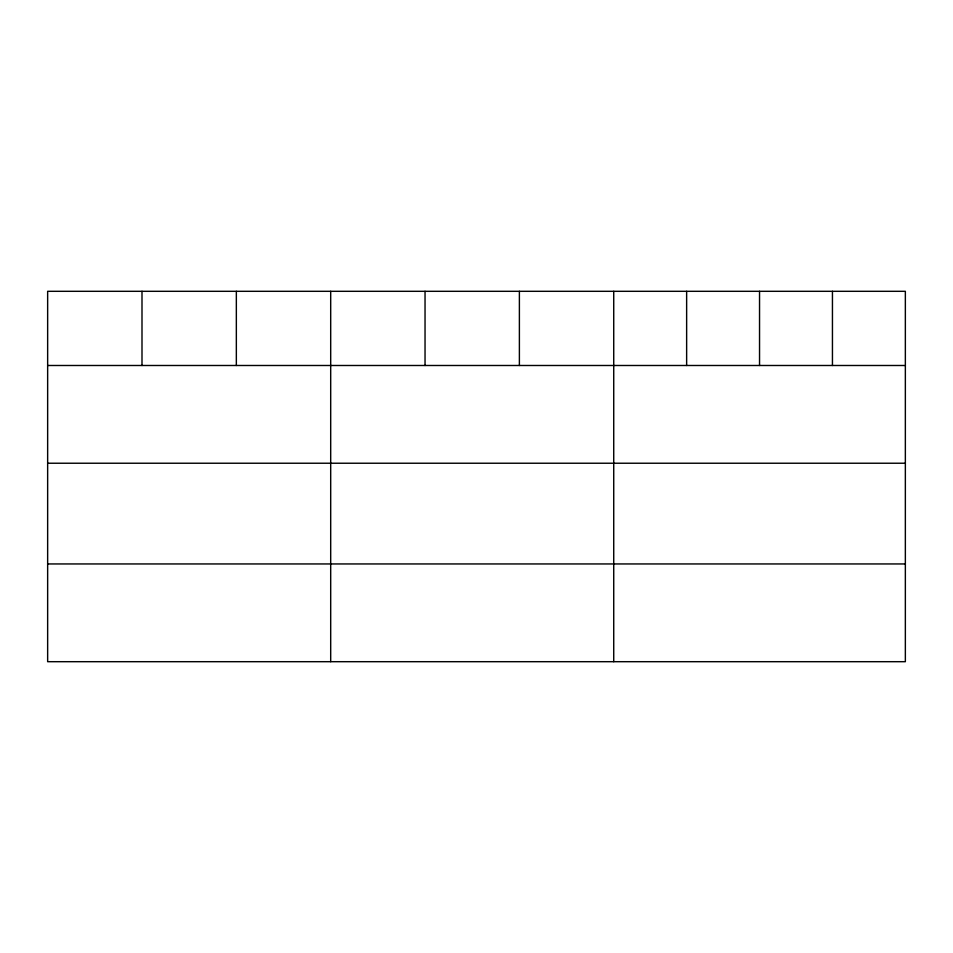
<?xml version="1.0" encoding="UTF-8"?>
<svg xmlns="http://www.w3.org/2000/svg" width="953" height="953" viewBox="0 0 953 953"><rect width="100%" height="100%" fill="white"/><g stroke="black" fill="none" stroke-linecap="round" stroke-linejoin="round"><path stroke-width="1.43" d="M905.35 365.487L905.35 661.692L47.65 661.692L47.65 291.308L905.35 291.308L905.35 365.487L47.65 365.487M47.65 463.229L905.35 463.229M47.65 563.95L905.35 563.95M832.445 291.308L832.445 365.487M759.541 291.308L759.541 365.487M686.636 291.308L686.636 365.487M613.732 291.308L613.732 661.692M519.385 291.308L519.385 365.487M425.038 291.308L425.038 365.487M330.691 291.308L330.691 661.692M236.344 291.308L236.344 365.487M141.997 291.308L141.997 365.487"/></g></svg>
